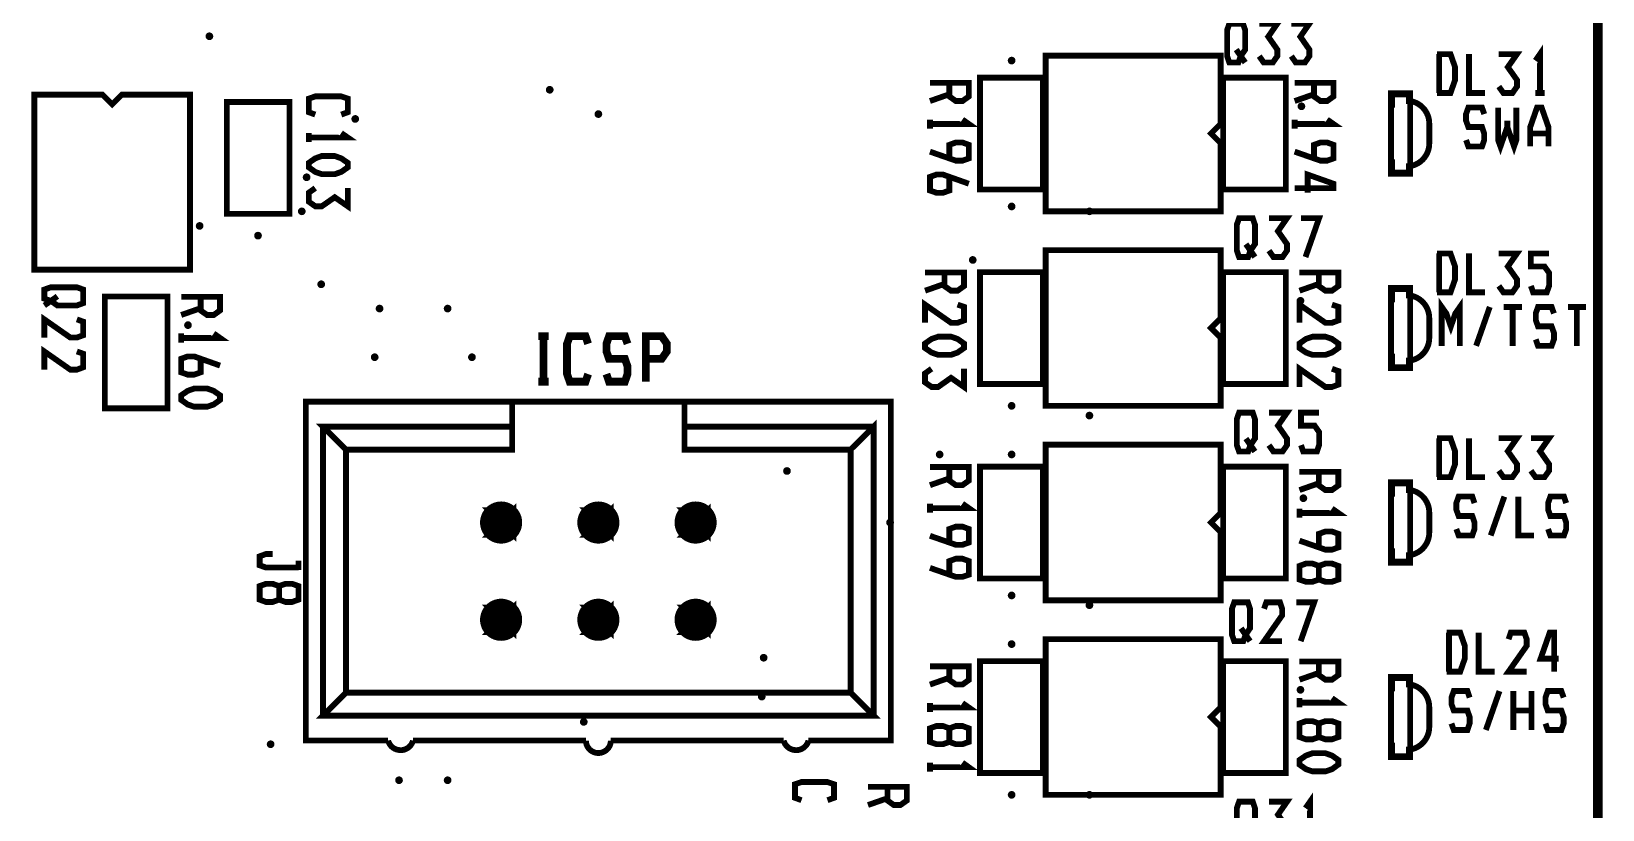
# Model space of a CAD drawing. Extents: x 8 to 205, y 3 to 189.
# Drawn here: x 161.93 to 202.97, y 102.37 to 122.69 of the extents above; entities that cross this region are included whole.
import ezdxf

# ---------------------------------------------------------------- set-up
doc = ezdxf.new("R2010")
doc.units = 0
doc.header["$MEASUREMENT"] = 0
doc.layers.get('0').update_dxf_attribs({"linetype": 'CONTINUOUS'})
doc.layers.add('26-349-0_DRL', color=254, linetype='CONTINUOUS')
doc.layers.add('26-349-0_SST', color=12, linetype='CONTINUOUS')

# ---------------------------------------------------------------- blocks, each defined once
blk = doc.blocks.new('ROUND_93')
at = {"const_width": 0.54991}
blk.add_lwpolyline([(-0.274954, 0, 1), (0.274954, 0, 1)], format="xyb", close=True, dxfattribs=at)
blk = doc.blocks.new('ROUND_101')
at = {"const_width": 0.10033}
blk.add_lwpolyline([(-0.050164, 0, 1), (0.050164, 0, 1)], format="xyb", close=True, dxfattribs=at)
blk = doc.blocks.new('ROUND_102')
at = {"const_width": 0.10033}
blk.add_lwpolyline([(-0.050164, 0, 1), (0.050164, 0, 1)], format="xyb", close=True, dxfattribs=at)

msp = doc.modelspace()

# ---------------------------------------------------------------- linework, layer by layer
at = {"layer": '26-349-0_DRL', "const_width": 0.254}
msp.add_lwpolyline([(202.842, 184.891), (202.842, 5.442)], dxfattribs=at)
at = {"layer": '26-349-0_SST'}
for points, const_width in [([(193.162, 122.049), (193.221, 121.881), (193.457, 121.881), (193.518, 122.049), (193.635, 122.219), (193.635, 122.727), (193.577, 122.897), (193.221, 122.897), (193.162, 122.727), (193.162, 122.049)], 0.152), ([(194.001, 122.049), (194.118, 121.881), (194.356, 121.881), (194.473, 122.049), (194.473, 122.219), (194.237, 122.557), (194.473, 122.897), (194.001, 122.897)], 0.152), ([(194.839, 122.049), (194.956, 121.881), (195.194, 121.881), (195.311, 122.049), (195.311, 122.219), (195.075, 122.557), (195.311, 122.897), (194.839, 122.897)], 0.152), ([(201.334, 121.086), (201.334, 122.102), (201.217, 121.932)], 0.152), ([(188.423, 122.059), (188.423, 117.995), (192.995, 117.995), (192.995, 119.773), (192.741, 120.027), (192.995, 120.281), (192.995, 122.059), (188.423, 122.059)], 0.152), ([(193.399, 122.219), (193.635, 121.881)], 0.152), ([(198.641, 121.086), (198.997, 121.086), (199.116, 121.424), (199.116, 121.762), (198.997, 122.102), (198.641, 122.102)], 0.152), ([(198.702, 121.086), (198.702, 122.102)], 0.152), ([(199.896, 121.086), (199.479, 121.086), (199.479, 122.102)], 0.152), ([(200.259, 121.254), (200.379, 121.086), (200.615, 121.086), (200.734, 121.254), (200.734, 121.424), (200.495, 121.762), (200.734, 122.102), (200.259, 122.102)], 0.152), ([(186.708, 121.487), (186.708, 118.566), (188.347, 118.566), (188.347, 121.487), (186.708, 121.487)], 0.152), ([(193.058, 121.487), (193.058, 118.566), (194.697, 118.566), (194.697, 121.487), (193.058, 121.487)], 0.152), ([(162.007, 116.471), (166.071, 116.471), (166.071, 121.043), (164.293, 121.043), (164.039, 120.789), (163.785, 121.043), (162.007, 121.043), (162.007, 116.471)], 0.152), ([(169.345, 120.522), (169.177, 120.583), (169.177, 120.939), (169.345, 120.997), (170.023, 120.997), (170.193, 120.939), (170.193, 120.583), (170.023, 120.522)], 0.152), ([(185.908, 121.35), (185.908, 120.995), (186.078, 120.875), (186.249, 120.875), (186.416, 120.995), (186.416, 121.35), (185.4, 121.35)], 0.152), ([(185.908, 121.053), (185.4, 120.875)], 0.152), ([(195.433, 121.35), (195.433, 120.995), (195.603, 120.875), (195.774, 120.875), (195.941, 120.995), (195.941, 121.35), (194.925, 121.35)], 0.152), ([(195.433, 121.053), (194.925, 120.875)], 0.152), ([(197.943, 120.878), (197.943, 121.076), (197.442, 121.076), (197.442, 120.776), (197.473, 120.776), (197.473, 121.045)], 0.152), ([(197.473, 121.045), (197.915, 121.045), (197.915, 120.878), (197.943, 120.878), (197.943, 119.176), (197.915, 119.176), (197.915, 119.006), (197.473, 119.006), (197.473, 119.278), (197.442, 119.278), (197.442, 118.978), (197.943, 118.978), (197.943, 119.176)], 0.152), ([(201.453, 121.086), (201.217, 121.086)], 0.152), ([(168.674, 117.931), (168.674, 120.852), (167.036, 120.852), (167.036, 117.931), (168.674, 117.931)], 0.152), ([(197.442, 120.776), (197.442, 120.675), (197.442, 120.027), (197.442, 119.278)], 0.152), ([(199.878, 120.535), (199.82, 120.705), (199.464, 120.705), (199.403, 120.535), (199.403, 120.365), (199.464, 120.197), (199.82, 120.197), (199.878, 120.027), (199.878, 119.857), (199.82, 119.689), (199.464, 119.689), (199.403, 119.857)], 0.152), ([(200.48, 120.365), (200.48, 120.197), (200.302, 119.689), (200.241, 119.857), (200.241, 120.705)], 0.152), ([(200.716, 120.705), (200.716, 119.857), (200.658, 119.689), (200.48, 120.197)], 0.152), ([(201.555, 119.689), (201.555, 120.197), (201.377, 120.705), (201.257, 120.705), (201.08, 120.197), (201.08, 119.689)], 0.152), ([(185.4, 120.156), (185.4, 120.393)], 0.152), ([(185.4, 120.276), (186.416, 120.276), (186.249, 120.393)], 0.152), ([(194.925, 120.156), (194.925, 120.393)], 0.152), ([(194.925, 120.276), (195.941, 120.276), (195.774, 120.393)], 0.152), ([(198.443, 119.768), (198.443, 120.286)], 0.152), ([(169.177, 119.803), (169.177, 120.04)], 0.152), ([(169.177, 119.923), (170.193, 119.923), (170.023, 120.04)], 0.152), ([(185.908, 119.377), (185.908, 119.732), (186.078, 119.793), (186.249, 119.793), (186.416, 119.732), (186.416, 119.377), (186.249, 119.318), (186.078, 119.318), (185.4, 119.554)], 0.152), ([(195.433, 119.377), (195.433, 119.732), (195.603, 119.793), (195.774, 119.793), (195.941, 119.732), (195.941, 119.377), (195.774, 119.318), (195.603, 119.318), (194.925, 119.554)], 0.152), ([(201.555, 120.027), (201.08, 120.027)], 0.152), ([(169.177, 119.262), (169.345, 119.379), (169.515, 119.44), (169.853, 119.44), (170.023, 119.379), (170.193, 119.262), (170.193, 119.143), (170.023, 119.024), (169.853, 118.965), (169.515, 118.965), (169.345, 119.024), (169.177, 119.143), (169.177, 119.262)], 0.152), ([(185.908, 118.894), (185.908, 118.538), (185.741, 118.48), (185.57, 118.48), (185.4, 118.538), (185.4, 118.894), (185.57, 118.955), (185.741, 118.955), (186.416, 118.716)], 0.152), ([(195.266, 118.48), (195.266, 118.955), (195.941, 118.716), (195.941, 118.599), (194.925, 118.599)], 0.152), ([(169.345, 118.602), (169.177, 118.483), (169.177, 118.246), (169.345, 118.127), (169.515, 118.127), (169.853, 118.363), (170.193, 118.127), (170.193, 118.602)], 0.152), ([(193.416, 116.969), (193.475, 116.801), (193.711, 116.801), (193.772, 116.969), (193.889, 117.139), (193.889, 117.647), (193.831, 117.817), (193.475, 117.817), (193.416, 117.647), (193.416, 116.969)], 0.152), ([(194.255, 116.969), (194.372, 116.801), (194.61, 116.801), (194.727, 116.969), (194.727, 117.139), (194.491, 117.477), (194.727, 117.817), (194.255, 117.817)], 0.152), ([(195.21, 116.801), (195.565, 117.817), (195.093, 117.817)], 0.152), ([(188.423, 116.979), (188.423, 112.915), (192.995, 112.915), (192.995, 114.693), (192.741, 114.947), (192.995, 115.201), (192.995, 116.979), (188.423, 116.979)], 0.152), ([(193.653, 117.139), (193.889, 116.801)], 0.152), ([(198.641, 115.879), (198.997, 115.879), (199.116, 116.217), (199.116, 116.555), (198.997, 116.895), (198.641, 116.895)], 0.152), ([(198.702, 115.879), (198.702, 116.895)], 0.152), ([(199.896, 115.879), (199.479, 115.879), (199.479, 116.895)], 0.152), ([(200.259, 116.047), (200.379, 115.879), (200.615, 115.879), (200.734, 116.047), (200.734, 116.217), (200.495, 116.555), (200.734, 116.895), (200.259, 116.895)], 0.152), ([(201.097, 116.047), (201.156, 115.879), (201.511, 115.879), (201.572, 116.047), (201.572, 116.387), (201.453, 116.555), (201.097, 116.555), (201.097, 116.895), (201.572, 116.895)], 0.152), ([(185.781, 116.397), (185.781, 116.042), (185.951, 115.922), (186.122, 115.922), (186.289, 116.042), (186.289, 116.397), (185.273, 116.397)], 0.152), ([(185.781, 116.1), (185.273, 115.922)], 0.152), ([(186.708, 116.407), (186.708, 113.486), (188.347, 113.486), (188.347, 116.407), (186.708, 116.407)], 0.152), ([(193.058, 116.407), (193.058, 113.486), (194.697, 113.486), (194.697, 116.407), (193.058, 116.407)], 0.152), ([(195.56, 116.397), (195.56, 116.042), (195.73, 115.922), (195.901, 115.922), (196.068, 116.042), (196.068, 116.397), (195.052, 116.397)], 0.152), ([(195.56, 116.1), (195.052, 115.922)], 0.152), ([(162.439, 116.011), (162.268, 115.953), (162.268, 115.714), (162.439, 115.656), (162.609, 115.536), (163.117, 115.536), (163.284, 115.597), (163.284, 115.953), (163.117, 116.011), (162.439, 116.011)], 0.152), ([(162.609, 115.775), (162.268, 115.536)], 0.152), ([(163.848, 115.772), (163.848, 112.851), (165.487, 112.851), (165.487, 115.772), (163.848, 115.772)], 0.152), ([(166.35, 115.762), (166.35, 115.407), (166.52, 115.287), (166.691, 115.287), (166.858, 115.407), (166.858, 115.762), (165.842, 115.762)], 0.152), ([(197.943, 115.798), (197.943, 115.996), (197.442, 115.996), (197.442, 115.696), (197.473, 115.696), (197.473, 115.965)], 0.152), ([(197.473, 115.965), (197.915, 115.965), (197.915, 115.798), (197.943, 115.798), (197.943, 114.096), (197.915, 114.096), (197.915, 113.926), (197.473, 113.926), (197.473, 114.198), (197.442, 114.198), (197.442, 113.898), (197.943, 113.898), (197.943, 114.096)], 0.152), ([(197.442, 115.696), (197.442, 115.595), (197.442, 114.947), (197.442, 114.198)], 0.152), ([(199.243, 114.482), (199.243, 115.498), (199.124, 115.328), (199.007, 114.99), (198.888, 115.328), (198.768, 115.498), (198.768, 114.482)], 0.152), ([(162.268, 114.698), (162.268, 115.173), (162.947, 114.698), (163.117, 114.698), (163.284, 114.759), (163.284, 115.114), (163.117, 115.173)], 0.152), ([(166.35, 115.465), (165.842, 115.287)], 0.152), ([(185.273, 115.084), (185.273, 115.559), (185.951, 115.084), (186.122, 115.084), (186.289, 115.145), (186.289, 115.501), (186.122, 115.559)], 0.152), ([(195.052, 115.084), (195.052, 115.559), (195.73, 115.084), (195.901, 115.084), (196.068, 115.145), (196.068, 115.501), (195.901, 115.559)], 0.152), ([(200.023, 115.498), (199.667, 114.482)], 0.152), ([(200.861, 115.498), (200.386, 115.498)], 0.152), ([(200.622, 114.482), (200.622, 115.498)], 0.152), ([(201.699, 115.328), (201.638, 115.498), (201.283, 115.498), (201.224, 115.328), (201.224, 115.158), (201.283, 114.99), (201.638, 114.99), (201.699, 114.82), (201.699, 114.65), (201.638, 114.482), (201.283, 114.482), (201.224, 114.65)], 0.152), ([(202.538, 115.498), (202.063, 115.498)], 0.152), ([(202.299, 114.482), (202.299, 115.498)], 0.152), ([(198.443, 114.688), (198.443, 115.206)], 0.152), ([(165.842, 114.568), (165.842, 114.805)], 0.152), ([(165.842, 114.688), (166.858, 114.688), (166.691, 114.805)], 0.152), ([(175.443, 114.733), (175.169, 114.733)], 0.203), ([(175.306, 113.547), (175.306, 114.733)], 0.203), ([(176.472, 113.745), (176.404, 113.547), (175.99, 113.547), (175.921, 113.745), (175.921, 114.535), (175.99, 114.733), (176.404, 114.733), (176.472, 114.535)], 0.203), ([(177.501, 114.535), (177.432, 114.733), (177.018, 114.733), (176.95, 114.535), (176.95, 114.337), (177.018, 114.142), (177.432, 114.142), (177.501, 113.944), (177.501, 113.745), (177.432, 113.547), (177.018, 113.547), (176.95, 113.745)], 0.203), ([(177.978, 114.142), (178.392, 114.142), (178.53, 114.337), (178.53, 114.535), (178.392, 114.733), (177.978, 114.733), (177.978, 113.547)], 0.203), ([(185.273, 114.543), (185.443, 114.662), (185.614, 114.721), (185.951, 114.721), (186.122, 114.662), (186.289, 114.543), (186.289, 114.424), (186.122, 114.307), (185.951, 114.246), (185.614, 114.246), (185.443, 114.307), (185.273, 114.424), (185.273, 114.543)], 0.152), ([(195.052, 114.543), (195.222, 114.662), (195.393, 114.721), (195.73, 114.721), (195.901, 114.662), (196.068, 114.543), (196.068, 114.424), (195.901, 114.307), (195.73, 114.246), (195.393, 114.246), (195.222, 114.307), (195.052, 114.424), (195.052, 114.543)], 0.152), ([(162.268, 113.86), (162.268, 114.335), (162.947, 113.86), (163.117, 113.86), (163.284, 113.921), (163.284, 114.276), (163.117, 114.335)], 0.152), ([(166.35, 114.144), (166.35, 113.789), (166.183, 113.73), (166.012, 113.73), (165.842, 113.789), (165.842, 114.144), (166.012, 114.205), (166.183, 114.205), (166.858, 113.966)], 0.152), ([(185.443, 113.883), (185.273, 113.763), (185.273, 113.527), (185.443, 113.408), (185.614, 113.408), (185.951, 113.646), (186.289, 113.408), (186.289, 113.883)], 0.152), ([(195.052, 113.408), (195.052, 113.883), (195.73, 113.408), (195.901, 113.408), (196.068, 113.469), (196.068, 113.824), (195.901, 113.883)], 0.152), ([(165.842, 113.189), (166.012, 113.306), (166.183, 113.367), (166.52, 113.367), (166.691, 113.306), (166.858, 113.189), (166.858, 113.07), (166.691, 112.95), (166.52, 112.892), (166.183, 112.892), (166.012, 112.95), (165.842, 113.07), (165.842, 113.189)], 0.152), ([(175.443, 113.547), (175.169, 113.547)], 0.203), ([(171.247, 104.172), (169.099, 104.172), (169.099, 113.022), (174.488, 113.022), (174.488, 112.371), (169.548, 112.371), (170.148, 111.772), (170.148, 105.422)], 0.152), ([(174.488, 113.022), (178.989, 113.022), (184.379, 113.022), (184.379, 104.172), (182.228, 104.172)], 0.152), ([(178.989, 113.022), (178.989, 112.371)], 0.152), ([(183.328, 105.422), (170.148, 105.422), (169.548, 104.822), (183.93, 104.822), (183.328, 105.422), (183.328, 111.772), (183.93, 112.371), (183.93, 104.822)], 0.152), ([(169.548, 112.371), (169.548, 104.822)], 0.152), ([(170.148, 111.772), (174.488, 111.772), (174.488, 112.371)], 0.152), ([(183.328, 111.772), (178.989, 111.772), (178.989, 112.371), (183.93, 112.371)], 0.152), ([(193.416, 111.889), (193.475, 111.721), (193.711, 111.721), (193.772, 111.889), (193.889, 112.059), (193.889, 112.567), (193.831, 112.737), (193.475, 112.737), (193.416, 112.567), (193.416, 111.889)], 0.152), ([(194.255, 111.889), (194.372, 111.721), (194.61, 111.721), (194.727, 111.889), (194.727, 112.059), (194.491, 112.397), (194.727, 112.737), (194.255, 112.737)], 0.152), ([(195.093, 111.889), (195.151, 111.721), (195.507, 111.721), (195.565, 111.889), (195.565, 112.229), (195.448, 112.397), (195.093, 112.397), (195.093, 112.737), (195.565, 112.737)], 0.152), ([(193.653, 112.059), (193.889, 111.721)], 0.152), ([(198.641, 111.053), (198.997, 111.053), (199.116, 111.391), (199.116, 111.729), (198.997, 112.069), (198.641, 112.069)], 0.152), ([(198.702, 111.053), (198.702, 112.069)], 0.152), ([(199.896, 111.053), (199.479, 111.053), (199.479, 112.069)], 0.152), ([(200.259, 111.221), (200.379, 111.053), (200.615, 111.053), (200.734, 111.221), (200.734, 111.391), (200.495, 111.729), (200.734, 112.069), (200.259, 112.069)], 0.152), ([(201.097, 111.221), (201.217, 111.053), (201.453, 111.053), (201.572, 111.221), (201.572, 111.391), (201.334, 111.729), (201.572, 112.069), (201.097, 112.069)], 0.152), ([(188.423, 111.899), (188.423, 107.835), (192.995, 107.835), (192.995, 109.613), (192.741, 109.867), (192.995, 110.121), (192.995, 111.899), (188.423, 111.899)], 0.152), ([(185.908, 111.317), (185.908, 110.962), (186.078, 110.842), (186.249, 110.842), (186.416, 110.962), (186.416, 111.317), (185.4, 111.317)], 0.152), ([(186.708, 111.327), (186.708, 108.406), (188.347, 108.406), (188.347, 111.327), (186.708, 111.327)], 0.152), ([(193.058, 111.327), (193.058, 108.406), (194.697, 108.406), (194.697, 111.327), (193.058, 111.327)], 0.152), ([(195.56, 111.19), (195.56, 110.835), (195.73, 110.715), (195.901, 110.715), (196.068, 110.835), (196.068, 111.19), (195.052, 111.19)], 0.152), ([(185.908, 111.02), (185.4, 110.842)], 0.152), ([(195.56, 110.893), (195.052, 110.715)], 0.152), ([(197.943, 110.718), (197.943, 110.916), (197.442, 110.916), (197.442, 110.616), (197.473, 110.616), (197.473, 110.885)], 0.152), ([(197.473, 110.885), (197.915, 110.885), (197.915, 110.718), (197.943, 110.718), (197.943, 109.016), (197.915, 109.016), (197.915, 108.846), (197.473, 108.846), (197.473, 109.118), (197.442, 109.118), (197.442, 108.818), (197.943, 108.818), (197.943, 109.016)], 0.152), ([(185.4, 110.123), (185.4, 110.36)], 0.152), ([(185.4, 110.243), (186.416, 110.243), (186.249, 110.36)], 0.152), ([(197.442, 110.616), (197.442, 110.515), (197.442, 109.867), (197.442, 109.118)], 0.152), ([(199.624, 110.375), (199.566, 110.545), (199.21, 110.545), (199.149, 110.375), (199.149, 110.205), (199.21, 110.037), (199.566, 110.037), (199.624, 109.867), (199.624, 109.697), (199.566, 109.529), (199.21, 109.529), (199.149, 109.697)], 0.152), ([(200.404, 110.545), (200.048, 109.529)], 0.152), ([(201.181, 109.529), (200.767, 109.529), (200.767, 110.545)], 0.152), ([(202.019, 110.375), (201.961, 110.545), (201.605, 110.545), (201.547, 110.375), (201.547, 110.205), (201.605, 110.037), (201.961, 110.037), (202.019, 109.867), (202.019, 109.697), (201.961, 109.529), (201.605, 109.529), (201.547, 109.697)], 0.152), ([(174.318, 109.747), (174.519, 109.547), (174.519, 110.187), (174.318, 109.986), (174.318, 109.747), (174.079, 109.747), (173.879, 109.547), (174.519, 109.547)], 0.152), ([(174.079, 109.747), (174.079, 109.986), (173.879, 110.187), (174.519, 110.187)], 0.152), ([(173.879, 109.547), (173.879, 110.187)], 0.152), ([(174.318, 109.986), (174.079, 109.986)], 0.152), ([(176.858, 109.747), (177.059, 109.547), (177.059, 110.187), (176.858, 109.986), (176.858, 109.747), (176.619, 109.747), (176.419, 109.547), (177.059, 109.547)], 0.152), ([(176.619, 109.747), (176.619, 109.986), (176.419, 110.187), (177.059, 110.187)], 0.152), ([(176.419, 109.547), (176.419, 110.187)], 0.152), ([(176.858, 109.986), (176.619, 109.986)], 0.152), ([(179.398, 109.747), (179.599, 109.547), (179.599, 110.187), (179.398, 109.986), (179.398, 109.747), (179.159, 109.747), (178.959, 109.547), (179.599, 109.547)], 0.152), ([(179.159, 109.747), (179.159, 109.986), (178.959, 110.187), (179.599, 110.187)], 0.152), ([(178.959, 109.547), (178.959, 110.187)], 0.152), ([(179.398, 109.986), (179.159, 109.986)], 0.152), ([(195.052, 109.996), (195.052, 110.233)], 0.152), ([(195.052, 110.116), (196.068, 110.116), (195.901, 110.233)], 0.152), ([(198.443, 109.608), (198.443, 110.126)], 0.152), ([(185.908, 109.344), (185.908, 109.699), (186.078, 109.76), (186.249, 109.76), (186.416, 109.699), (186.416, 109.344), (186.249, 109.285), (186.078, 109.285), (185.4, 109.521)], 0.152), ([(195.56, 109.217), (195.56, 109.572), (195.73, 109.633), (195.901, 109.633), (196.068, 109.572), (196.068, 109.217), (195.901, 109.158), (195.73, 109.158), (195.052, 109.394)], 0.152), ([(168.23, 109.046), (168.06, 109.046), (167.892, 108.985), (167.892, 108.749), (168.06, 108.691), (168.908, 108.691)], 0.152), ([(168.908, 108.63), (168.908, 108.869)], 0.152), ([(185.908, 108.505), (185.908, 108.861), (186.078, 108.922), (186.249, 108.922), (186.416, 108.861), (186.416, 108.505), (186.249, 108.447), (186.078, 108.447), (185.4, 108.683)], 0.152), ([(195.56, 108.378), (195.73, 108.32), (195.901, 108.32), (196.068, 108.378), (196.068, 108.734), (195.901, 108.795), (195.73, 108.795), (195.56, 108.734), (195.56, 108.378), (195.393, 108.32), (195.222, 108.32), (195.052, 108.378), (195.052, 108.734), (195.222, 108.795), (195.393, 108.795), (195.56, 108.734)], 0.152), ([(168.4, 107.853), (168.568, 107.792), (168.738, 107.792), (168.908, 107.853), (168.908, 108.208), (168.738, 108.267), (168.568, 108.267), (168.4, 108.208), (168.4, 107.853), (168.23, 107.792), (168.06, 107.792), (167.892, 107.853), (167.892, 108.208), (168.06, 108.267), (168.23, 108.267), (168.4, 108.208)], 0.152), ([(174.318, 107.207), (174.519, 107.007), (174.519, 107.647), (174.318, 107.446), (174.318, 107.207), (174.079, 107.207), (173.879, 107.007), (174.519, 107.007)], 0.152), ([(174.079, 107.207), (174.079, 107.446), (173.879, 107.647), (174.519, 107.647)], 0.152), ([(173.879, 107.007), (173.879, 107.647)], 0.152), ([(174.318, 107.446), (174.079, 107.446)], 0.152), ([(176.858, 107.207), (177.059, 107.007), (177.059, 107.647), (176.858, 107.446), (176.858, 107.207), (176.619, 107.207), (176.419, 107.007), (177.059, 107.007)], 0.152), ([(176.619, 107.207), (176.619, 107.446), (176.419, 107.647), (177.059, 107.647)], 0.152), ([(176.419, 107.007), (176.419, 107.647)], 0.152), ([(176.858, 107.446), (176.619, 107.446)], 0.152), ([(179.398, 107.207), (179.599, 107.007), (179.599, 107.647), (179.398, 107.446), (179.398, 107.207), (179.159, 107.207), (178.959, 107.007), (179.599, 107.007)], 0.152), ([(179.159, 107.207), (179.159, 107.446), (178.959, 107.647), (179.599, 107.647)], 0.152), ([(178.959, 107.007), (178.959, 107.647)], 0.152), ([(179.398, 107.446), (179.159, 107.446)], 0.152), ([(193.289, 106.936), (193.348, 106.768), (193.584, 106.768), (193.645, 106.936), (193.762, 107.106), (193.762, 107.614), (193.704, 107.784), (193.348, 107.784), (193.289, 107.614), (193.289, 106.936)], 0.152), ([(194.6, 106.768), (194.128, 106.768), (194.6, 107.444), (194.6, 107.614), (194.542, 107.784), (194.186, 107.784), (194.128, 107.614)], 0.152), ([(195.083, 106.768), (195.438, 107.784), (194.966, 107.784)], 0.152), ([(193.526, 107.106), (193.762, 106.768)], 0.152), ([(188.423, 106.819), (188.423, 102.755), (192.995, 102.755), (192.995, 104.533), (192.741, 104.787), (192.995, 105.041), (192.995, 106.819), (188.423, 106.819)], 0.152), ([(198.895, 105.973), (199.251, 105.973), (199.37, 106.311), (199.37, 106.649), (199.251, 106.989), (198.895, 106.989)], 0.152), ([(198.956, 105.973), (198.956, 106.989)], 0.152), ([(200.15, 105.973), (199.733, 105.973), (199.733, 106.989)], 0.152), ([(200.988, 105.973), (200.513, 105.973), (200.988, 106.649), (200.988, 106.819), (200.927, 106.989), (200.572, 106.989), (200.513, 106.819)], 0.152), ([(201.826, 106.311), (201.351, 106.311), (201.588, 106.989), (201.707, 106.989), (201.707, 105.973)], 0.152), ([(186.708, 106.247), (186.708, 103.326), (188.347, 103.326), (188.347, 106.247), (186.708, 106.247)], 0.152), ([(193.058, 106.247), (193.058, 103.326), (194.697, 103.326), (194.697, 106.247), (193.058, 106.247)], 0.152), ([(195.56, 106.237), (195.56, 105.882), (195.73, 105.762), (195.901, 105.762), (196.068, 105.882), (196.068, 106.237), (195.052, 106.237)], 0.152), ([(185.908, 106.11), (185.908, 105.755), (186.078, 105.635), (186.249, 105.635), (186.416, 105.755), (186.416, 106.11), (185.4, 106.11)], 0.152), ([(185.908, 105.813), (185.4, 105.635)], 0.152), ([(195.56, 105.94), (195.052, 105.762)], 0.152), ([(197.943, 105.638), (197.943, 105.836), (197.442, 105.836), (197.442, 105.536), (197.473, 105.536), (197.473, 105.805)], 0.152), ([(197.473, 105.805), (197.915, 105.805), (197.915, 105.638), (197.943, 105.638), (197.943, 103.936), (197.915, 103.936), (197.915, 103.766), (197.473, 103.766), (197.473, 104.038), (197.442, 104.038), (197.442, 103.738), (197.943, 103.738), (197.943, 103.936)], 0.152), ([(197.442, 105.536), (197.442, 105.435), (197.442, 104.787), (197.442, 104.038)], 0.152), ([(199.497, 105.295), (199.439, 105.465), (199.083, 105.465), (199.022, 105.295), (199.022, 105.125), (199.083, 104.957), (199.439, 104.957), (199.497, 104.787), (199.497, 104.617), (199.439, 104.449), (199.083, 104.449), (199.022, 104.617)], 0.152), ([(200.277, 105.465), (199.921, 104.449)], 0.152), ([(200.64, 104.449), (200.64, 105.465)], 0.152), ([(201.115, 104.449), (201.115, 105.465)], 0.152), ([(201.953, 105.295), (201.892, 105.465), (201.537, 105.465), (201.478, 105.295), (201.478, 105.125), (201.537, 104.957), (201.892, 104.957), (201.953, 104.787), (201.953, 104.617), (201.892, 104.449), (201.537, 104.449), (201.478, 104.617)], 0.152), ([(185.4, 104.916), (185.4, 105.153)], 0.152), ([(185.4, 105.036), (186.416, 105.036), (186.249, 105.153)], 0.152), ([(195.052, 105.043), (195.052, 105.28)], 0.152), ([(195.052, 105.163), (196.068, 105.163), (195.901, 105.28)], 0.152), ([(198.443, 104.528), (198.443, 105.046)], 0.152), ([(195.56, 104.264), (195.73, 104.205), (195.901, 104.205), (196.068, 104.264), (196.068, 104.619), (195.901, 104.68), (195.73, 104.68), (195.56, 104.619), (195.56, 104.264), (195.393, 104.205), (195.222, 104.205), (195.052, 104.264), (195.052, 104.619), (195.222, 104.68), (195.393, 104.68), (195.56, 104.619)], 0.152), ([(201.115, 104.957), (200.64, 104.957)], 0.152), ([(176.414, 104.172), (171.898, 104.172)], 0.152), ([(181.578, 104.172), (177.064, 104.172)], 0.152), ([(185.908, 104.137), (186.078, 104.078), (186.249, 104.078), (186.416, 104.137), (186.416, 104.492), (186.249, 104.553), (186.078, 104.553), (185.908, 104.492), (185.908, 104.137), (185.741, 104.078), (185.57, 104.078), (185.4, 104.137), (185.4, 104.492), (185.57, 104.553), (185.741, 104.553), (185.908, 104.492)], 0.152), ([(195.052, 103.664), (195.222, 103.781), (195.393, 103.842), (195.73, 103.842), (195.901, 103.781), (196.068, 103.664), (196.068, 103.545), (195.901, 103.425), (195.73, 103.367), (195.393, 103.367), (195.222, 103.425), (195.052, 103.545), (195.052, 103.664)], 0.152), ([(185.4, 103.359), (185.4, 103.596)], 0.152), ([(185.4, 103.476), (186.416, 103.476), (186.249, 103.596)], 0.152), ([(182.045, 102.615), (181.877, 102.676), (181.877, 103.032), (182.045, 103.09), (182.723, 103.09), (182.893, 103.032), (182.893, 102.676), (182.723, 102.615)], 0.152), ([(184.29, 102.963), (184.29, 102.608), (184.458, 102.488), (184.628, 102.488), (184.798, 102.608), (184.798, 102.963), (183.782, 102.963)], 0.152), ([(184.29, 102.666), (183.782, 102.488)], 0.152), ([(193.416, 101.729), (193.475, 101.561), (193.711, 101.561), (193.772, 101.729), (193.889, 101.899), (193.889, 102.407), (193.831, 102.577), (193.475, 102.577), (193.416, 102.407), (193.416, 101.729)], 0.152), ([(194.255, 101.729), (194.372, 101.561), (194.61, 101.561), (194.727, 101.729), (194.727, 101.899), (194.491, 102.237), (194.727, 102.577), (194.255, 102.577)], 0.152), ([(195.329, 101.561), (195.329, 102.577), (195.21, 102.407)], 0.152)]:
    msp.add_lwpolyline(points, dxfattribs=dict(at, const_width=const_width))
at = {"layer": '26-349-0_SST', "const_width": 0.152}
for points in [[(198.443, 120.286, 0.366432), (197.943, 120.878)], [(197.943, 119.176, 0.366433), (198.443, 119.768)], [(198.443, 115.206, 0.366432), (197.943, 115.798)], [(197.943, 114.096, 0.366433), (198.443, 114.688)], [(198.443, 110.126, 0.366432), (197.943, 110.718)], [(197.943, 109.016, 0.366433), (198.443, 109.608)], [(198.443, 105.046, 0.366432), (197.943, 105.638)], [(171.247, 104.172, 0.340061), (171.572, 103.923)], [(171.572, 103.921, 0.340061), (171.898, 104.172)], [(176.414, 104.172, 0.414214), (176.739, 103.847)], [(176.739, 103.847, 0.414214), (177.064, 104.172)], [(181.578, 104.172, 0.340061), (181.903, 103.923)], [(181.903, 103.921, 0.340061), (182.228, 104.172)], [(197.943, 103.936, 0.366433), (198.443, 104.528)]]:
    msp.add_lwpolyline(points, format="xyb", dxfattribs=at)

# ---------------------------------------------------------------- block references
at = {"layer": '26-349-0_DRL'}
for name, p in [('ROUND_102', (166.579, 122.567)), ('ROUND_102', (187.534, 121.932)), ('ROUND_102', (175.469, 121.17)), ('ROUND_102', (195.103, 120.738)), ('ROUND_102', (170.389, 120.408)), ('ROUND_102', (176.739, 120.535)), ('ROUND_102', (169.119, 118.884)), ('ROUND_102', (187.534, 118.122)), ('ROUND_102', (168.992, 117.995)), ('ROUND_102', (189.566, 117.995)), ('ROUND_102', (166.325, 117.614)), ('ROUND_102', (167.849, 117.36)), ('ROUND_102', (186.518, 116.725)), ('ROUND_102', (169.5, 116.09)), ('ROUND_102', (195.078, 115.658)), ('ROUND_101', (171.024, 115.455)), ('ROUND_101', (172.802, 115.455)), ('ROUND_102', (166.02, 115.023)), ('ROUND_101', (170.897, 114.185)), ('ROUND_101', (173.437, 114.185)), ('ROUND_102', (187.534, 112.915)), ('ROUND_102', (189.566, 112.661)), ('ROUND_102', (185.654, 111.645)), ('ROUND_102', (187.534, 111.645)), ('ROUND_102', (181.666, 111.213)), ('ROUND_93', (174.199, 109.867)), ('ROUND_93', (176.739, 109.867)), ('ROUND_93', (179.279, 109.867)), ('ROUND_102', (195.154, 110.502)), ('ROUND_102', (184.359, 109.867)), ('ROUND_102', (187.534, 107.962)), ('ROUND_93', (174.199, 107.327)), ('ROUND_93', (176.739, 107.327)), ('ROUND_93', (179.279, 107.327)), ('ROUND_102', (189.566, 107.708)), ('ROUND_102', (187.534, 106.692)), ('ROUND_101', (181.057, 106.336)), ('ROUND_102', (195.078, 105.498)), ('ROUND_101', (181.006, 105.32)), ('ROUND_102', (176.358, 104.66)), ('ROUND_101', (168.179, 104.076)), ('ROUND_101', (171.532, 103.136)), ('ROUND_101', (172.802, 103.136)), ('ROUND_102', (187.534, 102.755)), ('ROUND_102', (189.566, 102.755))]:
    msp.add_blockref(name, p, dxfattribs=at)

doc.saveas('drawing.dxf')
